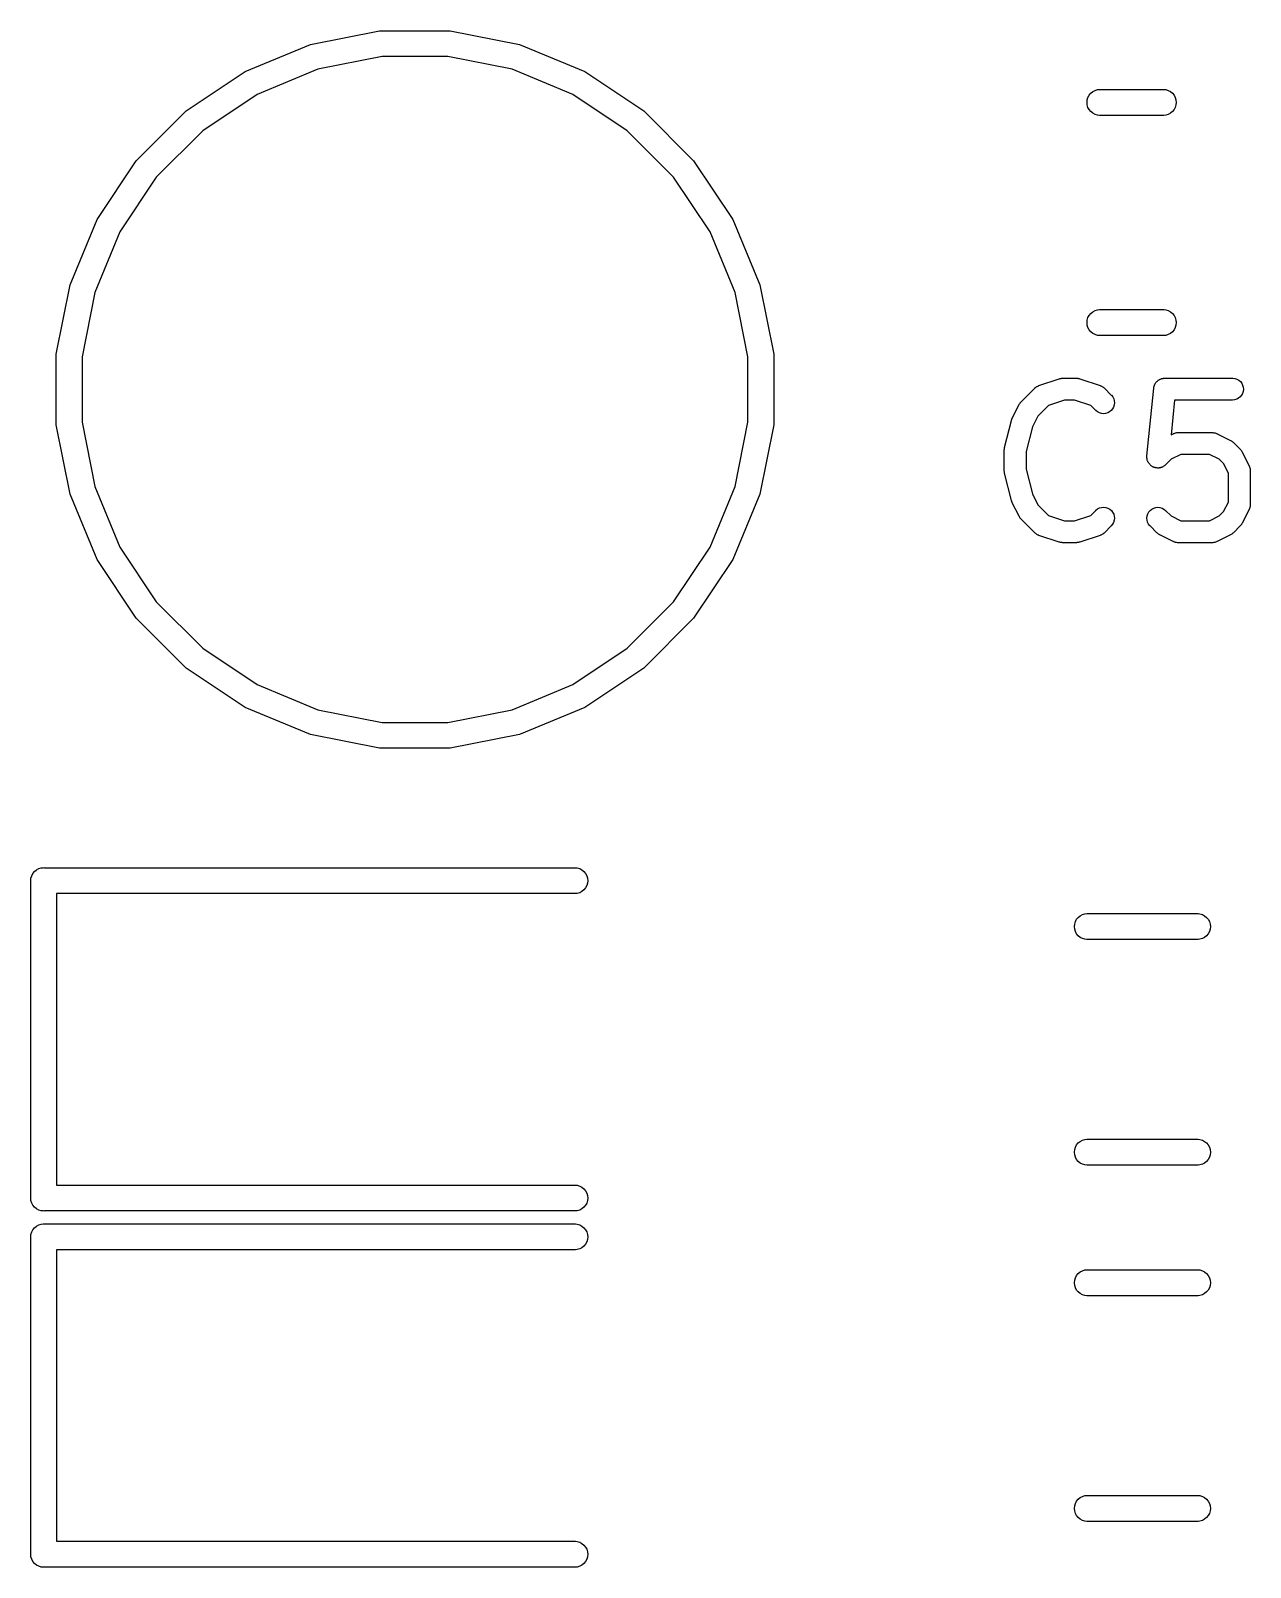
# Model space of a CAD drawing. Extents: x 6.94 to 8.01, y -5.18 to -3.55.
# Drawn here: x 6.9476 to 7.1701, y -4.4667 to -4.1865 of the extents above; entities that cross this region are included whole.
import ezdxf

# ---------------------------------------------------------------- set-up
doc = ezdxf.new("R2010")
doc.units = 0
doc.header["$MEASUREMENT"] = 0
doc.layers.add('BLACK', color=7, linetype='CONTINUOUS')

msp = doc.modelspace()

# ---------------------------------------------------------------- linework, layer by layer
at = {"layer": 'BLACK', "linetype": 'CONTINUOUS'}
for p, q in [((6.99863, -4.18905), (7.01127, -4.18654)), ((7.01127, -4.18654), (7.02416, -4.18654)), ((7.02416, -4.18654), (7.0368, -4.18905)), ((6.98672, -4.19398), (6.99863, -4.18905)), ((7.01174, -4.19124), (7, -4.19357)), ((7.0237, -4.19124), (7.01174, -4.19124)), ((7.03543, -4.19357), (7.0237, -4.19124)), ((7.0368, -4.18905), (7.04871, -4.19398)), ((6.97601, -4.20114), (6.98672, -4.19398)), ((7, -4.19357), (6.98895, -4.19815)), ((7.04648, -4.19815), (7.03543, -4.19357)), ((7.04871, -4.19398), (7.05943, -4.20114)), ((7.14176, -4.19741), (7.1422, -4.19728)), ((7.1422, -4.19728), (7.14255, -4.19724)), ((7.14255, -4.19724), (7.1543, -4.19724)), ((7.1543, -4.19724), (7.15465, -4.19728)), ((7.15465, -4.19728), (7.15509, -4.19741)), ((6.98895, -4.19815), (6.979, -4.2048)), ((7.05643, -4.2048), (7.04648, -4.19815)), ((7.14029, -4.19961), (7.14034, -4.19914)), ((7.14034, -4.20007), (7.14029, -4.19961)), ((7.14034, -4.19914), (7.14047, -4.1987)), ((7.14047, -4.20051), (7.14034, -4.20007)), ((7.14047, -4.1987), (7.14069, -4.19829)), ((7.14069, -4.19829), (7.14099, -4.19793)), ((7.14099, -4.19793), (7.14135, -4.19763)), ((7.14135, -4.19763), (7.14176, -4.19741)), ((7.15509, -4.19741), (7.1555, -4.19763)), ((7.1555, -4.19763), (7.15586, -4.19793)), ((7.15586, -4.19793), (7.15616, -4.19829)), ((7.15616, -4.19829), (7.15638, -4.1987)), ((7.15638, -4.1987), (7.15651, -4.19914)), ((7.15651, -4.20007), (7.15638, -4.20051)), ((7.15651, -4.19914), (7.15656, -4.19961)), ((7.15656, -4.19961), (7.15651, -4.20007)), ((6.96689, -4.21026), (6.97601, -4.20114)), ((7.05943, -4.20114), (7.06854, -4.21026)), ((7.14069, -4.20092), (7.14047, -4.20051)), ((7.14099, -4.20128), (7.14069, -4.20092)), ((7.14135, -4.20158), (7.14099, -4.20128)), ((7.14176, -4.2018), (7.14135, -4.20158)), ((7.1422, -4.20193), (7.14176, -4.2018)), ((7.14255, -4.20197), (7.1422, -4.20193)), ((7.1543, -4.20197), (7.14255, -4.20197)), ((7.15465, -4.20193), (7.1543, -4.20197)), ((7.15509, -4.2018), (7.15465, -4.20193)), ((7.1555, -4.20158), (7.15509, -4.2018)), ((7.15586, -4.20128), (7.1555, -4.20158)), ((7.15616, -4.20092), (7.15586, -4.20128)), ((7.15638, -4.20051), (7.15616, -4.20092)), ((6.979, -4.2048), (6.97054, -4.21326)), ((7.06489, -4.21326), (7.05643, -4.2048)), ((6.95973, -4.22098), (6.96689, -4.21026)), ((7.06854, -4.21026), (7.0757, -4.22098)), ((6.97054, -4.21326), (6.9639, -4.2232)), ((7.07153, -4.2232), (7.06489, -4.21326)), ((6.9548, -4.23288), (6.95973, -4.22098)), ((7.0757, -4.22098), (7.08063, -4.23288)), ((6.9639, -4.2232), (6.95932, -4.23425)), ((7.07611, -4.23425), (7.07153, -4.2232)), ((6.95229, -4.24552), (6.9548, -4.23288)), ((7.08063, -4.23288), (7.08315, -4.24552)), ((6.95932, -4.23425), (6.95699, -4.24599)), ((7.07845, -4.24599), (7.07611, -4.23425)), ((7.14029, -4.23976), (7.14034, -4.2393)), ((7.14034, -4.2393), (7.14047, -4.23886)), ((7.14047, -4.23886), (7.14069, -4.23845)), ((7.14069, -4.23845), (7.14099, -4.23809)), ((7.14099, -4.23809), (7.14135, -4.23779)), ((7.14135, -4.23779), (7.14176, -4.23757)), ((7.14176, -4.23757), (7.1422, -4.23744)), ((7.1422, -4.23744), (7.14255, -4.2374)), ((7.14255, -4.2374), (7.1543, -4.2374)), ((7.1543, -4.2374), (7.15465, -4.23744)), ((7.15465, -4.23744), (7.15509, -4.23757)), ((7.15509, -4.23757), (7.1555, -4.23779)), ((7.1555, -4.23779), (7.15586, -4.23809)), ((7.15586, -4.23809), (7.15616, -4.23845)), ((7.15616, -4.23845), (7.15638, -4.23886)), ((7.15638, -4.23886), (7.15651, -4.2393)), ((7.15651, -4.2393), (7.15656, -4.23976)), ((7.14034, -4.24023), (7.14029, -4.23976)), ((7.14047, -4.24067), (7.14034, -4.24023)), ((7.14069, -4.24108), (7.14047, -4.24067)), ((7.14099, -4.24144), (7.14069, -4.24108)), ((7.14135, -4.24174), (7.14099, -4.24144)), ((7.14176, -4.24196), (7.14135, -4.24174)), ((7.1422, -4.24209), (7.14176, -4.24196)), ((7.14255, -4.24213), (7.1422, -4.24209)), ((7.1543, -4.24213), (7.14255, -4.24213)), ((7.15465, -4.24209), (7.1543, -4.24213)), ((7.15509, -4.24196), (7.15465, -4.24209)), ((7.1555, -4.24174), (7.15509, -4.24196)), ((7.15586, -4.24144), (7.1555, -4.24174)), ((7.15616, -4.24108), (7.15586, -4.24144)), ((7.15638, -4.24067), (7.15616, -4.24108)), ((7.15651, -4.24023), (7.15638, -4.24067)), ((7.15656, -4.23976), (7.15651, -4.24023)), ((6.95229, -4.25841), (6.95229, -4.24552)), ((6.95699, -4.24599), (6.95699, -4.25795)), ((7.07845, -4.25795), (7.07845, -4.24599)), ((7.08315, -4.24552), (7.08315, -4.25841)), ((7.13153, -4.25124), (7.13524, -4.25001)), ((7.13524, -4.25001), (7.13527, -4.25)), ((7.13527, -4.25), (7.13538, -4.24997)), ((7.13538, -4.24997), (7.13549, -4.24994)), ((7.13549, -4.24994), (7.13557, -4.24993)), ((7.13557, -4.24993), (7.13565, -4.24992)), ((7.13565, -4.24992), (7.13576, -4.24991)), ((7.13576, -4.24991), (7.13588, -4.2499)), ((7.13588, -4.2499), (7.13835, -4.2499)), ((7.13835, -4.2499), (7.13838, -4.2499)), ((7.13838, -4.2499), (7.13849, -4.24992)), ((7.13849, -4.24992), (7.1386, -4.24992)), ((7.1386, -4.24992), (7.13869, -4.24994)), ((7.13869, -4.24994), (7.13877, -4.24995)), ((7.13877, -4.24995), (7.13887, -4.24998)), ((7.13887, -4.24998), (7.13898, -4.25001)), ((7.13898, -4.25001), (7.1427, -4.25124)), ((7.15286, -4.2507), (7.15292, -4.25062)), ((7.15292, -4.25062), (7.15298, -4.25055)), ((7.15298, -4.25055), (7.15304, -4.25048)), ((7.15304, -4.25048), (7.15312, -4.25042)), ((7.15312, -4.25042), (7.1532, -4.25034)), ((7.1532, -4.25034), (7.15327, -4.25029)), ((7.15327, -4.25029), (7.15334, -4.25024)), ((7.15334, -4.25024), (7.15343, -4.25019)), ((7.15343, -4.25019), (7.15352, -4.25013)), ((7.15352, -4.25013), (7.15361, -4.2501)), ((7.15361, -4.2501), (7.15369, -4.25005)), ((7.15369, -4.25005), (7.15379, -4.25002)), ((7.15379, -4.25002), (7.15389, -4.24998)), ((7.15389, -4.24998), (7.15397, -4.24997)), ((7.15397, -4.24997), (7.15406, -4.24994)), ((7.15406, -4.24994), (7.15417, -4.24993)), ((7.15417, -4.24993), (7.15427, -4.24991)), ((7.15427, -4.24991), (7.15436, -4.24991)), ((7.15436, -4.24991), (7.15445, -4.2499)), ((7.15445, -4.2499), (7.16683, -4.2499)), ((7.16683, -4.2499), (7.16686, -4.2499)), ((7.16686, -4.2499), (7.16724, -4.24995)), ((7.16724, -4.24995), (7.16762, -4.25007)), ((7.16762, -4.25007), (7.16796, -4.25025)), ((7.16796, -4.25025), (7.16826, -4.2505)), ((7.16826, -4.2505), (7.1685, -4.25081)), ((7.12827, -4.2542), (7.13075, -4.25173)), ((7.13075, -4.25173), (7.13077, -4.25171)), ((7.13077, -4.25171), (7.13081, -4.25167)), ((7.13081, -4.25167), (7.13085, -4.25163)), ((7.13085, -4.25163), (7.13097, -4.25155)), ((7.13097, -4.25155), (7.13107, -4.25146)), ((7.13107, -4.25146), (7.13112, -4.25144)), ((7.13112, -4.25144), (7.13117, -4.2514)), ((7.13117, -4.2514), (7.1313, -4.25135)), ((7.1313, -4.25135), (7.13142, -4.25128)), ((7.13142, -4.25128), (7.13148, -4.25127)), ((7.13148, -4.25127), (7.13153, -4.25124)), ((7.1427, -4.25124), (7.14273, -4.25125)), ((7.14273, -4.25125), (7.14278, -4.25128)), ((7.14278, -4.25128), (7.14283, -4.2513)), ((7.14283, -4.2513), (7.14296, -4.25136)), ((7.14296, -4.25136), (7.14308, -4.25142)), ((7.14308, -4.25142), (7.14313, -4.25145)), ((7.14313, -4.25145), (7.14318, -4.25148)), ((7.14318, -4.25148), (7.14328, -4.25157)), ((7.14328, -4.25157), (7.1434, -4.25165)), ((7.1434, -4.25165), (7.14344, -4.25169)), ((7.14344, -4.25169), (7.14348, -4.25173)), ((7.14348, -4.25173), (7.14472, -4.25297)), ((7.14472, -4.25297), (7.14474, -4.25299)), ((7.14474, -4.25299), (7.14498, -4.25329)), ((7.14498, -4.25329), (7.14516, -4.25364)), ((7.15122, -4.26409), (7.15246, -4.2517)), ((7.15246, -4.25168), (7.15248, -4.25159)), ((7.15246, -4.2517), (7.15246, -4.25168)), ((7.15248, -4.25159), (7.15249, -4.2515)), ((7.15249, -4.2515), (7.15252, -4.2514)), ((7.15252, -4.2514), (7.15254, -4.2513)), ((7.15254, -4.2513), (7.15258, -4.25121)), ((7.15258, -4.25121), (7.1526, -4.25113)), ((7.1526, -4.25113), (7.15265, -4.25103)), ((7.15265, -4.25103), (7.1527, -4.25094)), ((7.1527, -4.25094), (7.15275, -4.25086)), ((7.15275, -4.25086), (7.15279, -4.25079)), ((7.15279, -4.25079), (7.15286, -4.2507)), ((7.16824, -4.25332), (7.16794, -4.25357)), ((7.16849, -4.25302), (7.16824, -4.25332)), ((7.16867, -4.25268), (7.16849, -4.25302)), ((7.1685, -4.25081), (7.16868, -4.25115)), ((7.16879, -4.25231), (7.16867, -4.25268)), ((7.16868, -4.25115), (7.16879, -4.25153)), ((7.16879, -4.25153), (7.16883, -4.25192)), ((7.16883, -4.25192), (7.16879, -4.25231)), ((7.12666, -4.2572), (7.1279, -4.25472)), ((7.1279, -4.25472), (7.12791, -4.2547)), ((7.12791, -4.2547), (7.12797, -4.2546)), ((7.12797, -4.2546), (7.12802, -4.25451)), ((7.12802, -4.25451), (7.12808, -4.25444)), ((7.12808, -4.25444), (7.12812, -4.25437)), ((7.12812, -4.25437), (7.1282, -4.25429)), ((7.1282, -4.25429), (7.12827, -4.2542)), ((7.13324, -4.25489), (7.13133, -4.2568)), ((7.1362, -4.2539), (7.13324, -4.25489)), ((7.13803, -4.2539), (7.1362, -4.2539)), ((7.14099, -4.25489), (7.13803, -4.2539)), ((7.14189, -4.25579), (7.14099, -4.25489)), ((7.14219, -4.25604), (7.14189, -4.25579)), ((7.14254, -4.25623), (7.14219, -4.25604)), ((7.14291, -4.25634), (7.14254, -4.25623)), ((7.14406, -4.25623), (7.14369, -4.25634)), ((7.14441, -4.25605), (7.14406, -4.25623)), ((7.14471, -4.2558), (7.14441, -4.25605)), ((7.14496, -4.2555), (7.14471, -4.2558)), ((7.14515, -4.25516), (7.14496, -4.2555)), ((7.14526, -4.25479), (7.14515, -4.25516)), ((7.14516, -4.25364), (7.14527, -4.25401)), ((7.1453, -4.2544), (7.14526, -4.25479)), ((7.14527, -4.25401), (7.1453, -4.2544)), ((7.15626, -4.2539), (7.15563, -4.26022)), ((7.16683, -4.2539), (7.15626, -4.2539)), ((7.16722, -4.25387), (7.16683, -4.2539)), ((7.16759, -4.25375), (7.16722, -4.25387)), ((7.16794, -4.25357), (7.16759, -4.25375)), ((6.9548, -4.27105), (6.95229, -4.25841)), ((6.95699, -4.25795), (6.95932, -4.26968)), ((7.07611, -4.26968), (7.07845, -4.25795)), ((7.08315, -4.25841), (7.08063, -4.27105)), ((7.12527, -4.26256), (7.12651, -4.25761)), ((7.12651, -4.25758), (7.12652, -4.25757)), ((7.12651, -4.25761), (7.12651, -4.25758)), ((7.12652, -4.25756), (7.12659, -4.25739)), ((7.12652, -4.25757), (7.12652, -4.25756)), ((7.12659, -4.25739), (7.12665, -4.25722)), ((7.12665, -4.25722), (7.12666, -4.25721)), ((7.12666, -4.25721), (7.12666, -4.2572)), ((7.13033, -4.25879), (7.12921, -4.26329)), ((7.13133, -4.2568), (7.13033, -4.25879)), ((7.1433, -4.25638), (7.14291, -4.25634)), ((7.14369, -4.25634), (7.1433, -4.25638)), ((7.15563, -4.26022), (7.15603, -4.26002)), ((7.15603, -4.26002), (7.15605, -4.26001)), ((7.15605, -4.26001), (7.15611, -4.25999)), ((7.15611, -4.25999), (7.15616, -4.25996)), ((7.15616, -4.25996), (7.15629, -4.25992)), ((7.15629, -4.25992), (7.15642, -4.25987)), ((7.15642, -4.25987), (7.15648, -4.25986)), ((7.15648, -4.25986), (7.15654, -4.25985)), ((7.15654, -4.25985), (7.15667, -4.25983)), ((7.15667, -4.25983), (7.15681, -4.25981)), ((7.15681, -4.25981), (7.15686, -4.25981)), ((7.15686, -4.25981), (7.15692, -4.25981)), ((7.15692, -4.25981), (7.16311, -4.25981)), ((7.16311, -4.25981), (7.16314, -4.25981)), ((7.16314, -4.25981), (7.1632, -4.25982)), ((7.1632, -4.25982), (7.16326, -4.25981)), ((7.16326, -4.25981), (7.16339, -4.25984)), ((7.16339, -4.25984), (7.16353, -4.25985)), ((7.16353, -4.25985), (7.16359, -4.25987)), ((7.16359, -4.25987), (7.16364, -4.25988)), ((7.16364, -4.25988), (7.16377, -4.25993)), ((7.16377, -4.25993), (7.1639, -4.25997)), ((7.1639, -4.25997), (7.16395, -4.26)), ((7.16395, -4.26), (7.16401, -4.26002)), ((7.16401, -4.26002), (7.16648, -4.26126)), ((7.16648, -4.26126), (7.16651, -4.26127)), ((7.16651, -4.26127), (7.1666, -4.26133)), ((7.1666, -4.26133), (7.1667, -4.26138)), ((7.1667, -4.26138), (7.16677, -4.26144)), ((7.16677, -4.26144), (7.16684, -4.26148)), ((7.16684, -4.26148), (7.16692, -4.26156)), ((7.16692, -4.26156), (7.167, -4.26163)), ((7.167, -4.26163), (7.16824, -4.26287)), ((7.12521, -4.26295), (7.12524, -4.26279)), ((7.12521, -4.26298), (7.12521, -4.26295)), ((7.12521, -4.26302), (7.12521, -4.26298)), ((7.12521, -4.26305), (7.12521, -4.26302)), ((7.12521, -4.26676), (7.12521, -4.26305)), ((7.12524, -4.26279), (7.12525, -4.26263)), ((7.12525, -4.26263), (7.12526, -4.2626)), ((7.12526, -4.2626), (7.12527, -4.26256)), ((7.12921, -4.26329), (7.12921, -4.26651)), ((7.15121, -4.26428), (7.15122, -4.26418)), ((7.15122, -4.26438), (7.15121, -4.26428)), ((7.15122, -4.26418), (7.15122, -4.26409)), ((7.15122, -4.26448), (7.15122, -4.26438)), ((7.15124, -4.26457), (7.15122, -4.26448)), ((7.15125, -4.26467), (7.15124, -4.26457)), ((7.1574, -4.26381), (7.15563, -4.26469)), ((7.16264, -4.26381), (7.1574, -4.26381)), ((7.16441, -4.26469), (7.16264, -4.26381)), ((7.16824, -4.26287), (7.16826, -4.26289)), ((7.16826, -4.26289), (7.16833, -4.26298)), ((7.16833, -4.26298), (7.16841, -4.26306)), ((7.16841, -4.26306), (7.16845, -4.26313)), ((7.16845, -4.26313), (7.16851, -4.2632)), ((7.16851, -4.2632), (7.16856, -4.26329)), ((7.16856, -4.26329), (7.16862, -4.26339)), ((7.16862, -4.26339), (7.16986, -4.26587)), ((7.12521, -4.2668), (7.12521, -4.26676)), ((7.12521, -4.26683), (7.12521, -4.2668)), ((7.12523, -4.26699), (7.12521, -4.26683)), ((7.12525, -4.26715), (7.12523, -4.26699)), ((7.12526, -4.26718), (7.12525, -4.26715)), ((7.12526, -4.26722), (7.12526, -4.26718)), ((7.12527, -4.26725), (7.12526, -4.26722)), ((7.12651, -4.2722), (7.12527, -4.26725)), ((7.12921, -4.26651), (7.13033, -4.27102)), ((7.15127, -4.26476), (7.15125, -4.26467)), ((7.15129, -4.26486), (7.15127, -4.26476)), ((7.15133, -4.26495), (7.15129, -4.26486)), ((7.15136, -4.26504), (7.15133, -4.26495)), ((7.1514, -4.26513), (7.15136, -4.26504)), ((7.15144, -4.26522), (7.1514, -4.26513)), ((7.15149, -4.2653), (7.15144, -4.26522)), ((7.15154, -4.26539), (7.15149, -4.2653)), ((7.1516, -4.26546), (7.15154, -4.26539)), ((7.15166, -4.26555), (7.1516, -4.26546)), ((7.15172, -4.26561), (7.15166, -4.26555)), ((7.15179, -4.26569), (7.15172, -4.26561)), ((7.15186, -4.26575), (7.15179, -4.26569)), ((7.15193, -4.26582), (7.15186, -4.26575)), ((7.15201, -4.26588), (7.15193, -4.26582)), ((7.15209, -4.26594), (7.15201, -4.26588)), ((7.15217, -4.26599), (7.15209, -4.26594)), ((7.15225, -4.26604), (7.15217, -4.26599)), ((7.15234, -4.26608), (7.15225, -4.26604)), ((7.15243, -4.26613), (7.15234, -4.26608)), ((7.15252, -4.26616), (7.15243, -4.26613)), ((7.15261, -4.26619), (7.15252, -4.26616)), ((7.15271, -4.26621), (7.15261, -4.26619)), ((7.1528, -4.26624), (7.15271, -4.26621)), ((7.1529, -4.26625), (7.1528, -4.26624)), ((7.153, -4.26627), (7.1529, -4.26625)), ((7.15309, -4.26627), (7.153, -4.26627)), ((7.15319, -4.26628), (7.15309, -4.26627)), ((7.15329, -4.26628), (7.15319, -4.26628)), ((7.15339, -4.26628), (7.15329, -4.26628)), ((7.15348, -4.26626), (7.15339, -4.26628)), ((7.15358, -4.26625), (7.15348, -4.26626)), ((7.15367, -4.26622), (7.15358, -4.26625)), ((7.15377, -4.2662), (7.15367, -4.26622)), ((7.15386, -4.26617), (7.15377, -4.2662)), ((7.15395, -4.26614), (7.15386, -4.26617)), ((7.15404, -4.2661), (7.15395, -4.26614)), ((7.15413, -4.26606), (7.15404, -4.2661)), ((7.15421, -4.26601), (7.15413, -4.26606)), ((7.1543, -4.26596), (7.15421, -4.26601)), ((7.15438, -4.2659), (7.1543, -4.26596)), ((7.15446, -4.26585), (7.15438, -4.2659)), ((7.15453, -4.26578), (7.15446, -4.26585)), ((7.1546, -4.26572), (7.15453, -4.26578)), ((7.15462, -4.2657), (7.1546, -4.26572)), ((7.15563, -4.26469), (7.15462, -4.2657)), ((7.16518, -4.26547), (7.16441, -4.26469)), ((7.16607, -4.26723), (7.16518, -4.26547)), ((7.16607, -4.27248), (7.16607, -4.26723)), ((7.16986, -4.26587), (7.16987, -4.26589)), ((7.16987, -4.26589), (7.16989, -4.26595)), ((7.16989, -4.26595), (7.16992, -4.266)), ((7.16992, -4.266), (7.16995, -4.26613)), ((7.16995, -4.26613), (7.17, -4.26626)), ((7.17, -4.26626), (7.17001, -4.26632)), ((7.17001, -4.26632), (7.17003, -4.26637)), ((7.17003, -4.26637), (7.17004, -4.26651)), ((7.17004, -4.26651), (7.17006, -4.26664)), ((7.17006, -4.26664), (7.17006, -4.2667)), ((7.17006, -4.2667), (7.17007, -4.26676)), ((7.17007, -4.26676), (7.17007, -4.27295)), ((6.95932, -4.26968), (6.9639, -4.28073)), ((7.07153, -4.28073), (7.07611, -4.26968)), ((6.95973, -4.28296), (6.9548, -4.27105)), ((7.08063, -4.27105), (7.0757, -4.28296)), ((7.12651, -4.27221), (7.12651, -4.2722)), ((7.12651, -4.27222), (7.12651, -4.27221)), ((7.12658, -4.27239), (7.12651, -4.27222)), ((7.12664, -4.27257), (7.12658, -4.27239)), ((7.12665, -4.27258), (7.12664, -4.27257)), ((7.12664, -4.27257), (7.12664, -4.27257)), ((7.12666, -4.27261), (7.12665, -4.27258)), ((7.1279, -4.27508), (7.12666, -4.27261)), ((7.13033, -4.27102), (7.13133, -4.273)), ((7.13133, -4.273), (7.13324, -4.27492)), ((7.16518, -4.27424), (7.16607, -4.27248)), ((7.17007, -4.27298), (7.17006, -4.27304)), ((7.17006, -4.27304), (7.17006, -4.2731)), ((7.17007, -4.27295), (7.17007, -4.27298)), ((7.12796, -4.27518), (7.1279, -4.27508)), ((7.12801, -4.27528), (7.12796, -4.27518)), ((7.12806, -4.27534), (7.12801, -4.27528)), ((7.1281, -4.27541), (7.12806, -4.27534)), ((7.12818, -4.2755), (7.1281, -4.27541)), ((7.12825, -4.27558), (7.12818, -4.2755)), ((7.12827, -4.2756), (7.12825, -4.27558)), ((7.13075, -4.27808), (7.12827, -4.2756)), ((7.13324, -4.27492), (7.1362, -4.2759)), ((7.13803, -4.2759), (7.14099, -4.27492)), ((7.14099, -4.27492), (7.14189, -4.27401)), ((7.14189, -4.27401), (7.14191, -4.27399)), ((7.14191, -4.27399), (7.14222, -4.27375)), ((7.14222, -4.27375), (7.14256, -4.27357)), ((7.14256, -4.27357), (7.14294, -4.27346)), ((7.14294, -4.27346), (7.14333, -4.27343)), ((7.14333, -4.27343), (7.14371, -4.27347)), ((7.14371, -4.27347), (7.14409, -4.27359)), ((7.14409, -4.27359), (7.14443, -4.27377)), ((7.14443, -4.27377), (7.14473, -4.27402)), ((7.14473, -4.27402), (7.14497, -4.27433)), ((7.14497, -4.27433), (7.14516, -4.27467)), ((7.14526, -4.27582), (7.14515, -4.2762)), ((7.14516, -4.27467), (7.14527, -4.27505)), ((7.1453, -4.27543), (7.14526, -4.27582)), ((7.14527, -4.27505), (7.1453, -4.27543)), ((7.15121, -4.27541), (7.15125, -4.27502)), ((7.15124, -4.2758), (7.15121, -4.27541)), ((7.15135, -4.27617), (7.15124, -4.2758)), ((7.15125, -4.27502), (7.15137, -4.27465)), ((7.15137, -4.27465), (7.15156, -4.2743)), ((7.15156, -4.2743), (7.1518, -4.274)), ((7.1518, -4.274), (7.15211, -4.27376)), ((7.15211, -4.27376), (7.15245, -4.27358)), ((7.15245, -4.27358), (7.15283, -4.27346)), ((7.15283, -4.27346), (7.15322, -4.27343)), ((7.15322, -4.27343), (7.1536, -4.27347)), ((7.1536, -4.27347), (7.15398, -4.27358)), ((7.15398, -4.27358), (7.15432, -4.27377)), ((7.15432, -4.27377), (7.15462, -4.27401)), ((7.15462, -4.27401), (7.15563, -4.27502)), ((7.15563, -4.27502), (7.1574, -4.2759)), ((7.16264, -4.2759), (7.16441, -4.27502)), ((7.16441, -4.27502), (7.16518, -4.27424)), ((7.16986, -4.27385), (7.16862, -4.27632)), ((7.16988, -4.27379), (7.16986, -4.27385)), ((7.1699, -4.27374), (7.16988, -4.27379)), ((7.16995, -4.27361), (7.1699, -4.27374)), ((7.16999, -4.27348), (7.16995, -4.27361)), ((7.17, -4.27342), (7.16999, -4.27348)), ((7.17002, -4.27337), (7.17, -4.27342)), ((7.17004, -4.27323), (7.17002, -4.27337)), ((7.17006, -4.2731), (7.17004, -4.27323)), ((7.13079, -4.27812), (7.13075, -4.27808)), ((7.13083, -4.27816), (7.13079, -4.27812)), ((7.13094, -4.27824), (7.13083, -4.27816)), ((7.13105, -4.27833), (7.13094, -4.27824)), ((7.1311, -4.27836), (7.13105, -4.27833)), ((7.13115, -4.27839), (7.1311, -4.27836)), ((7.13127, -4.27845), (7.13115, -4.27839)), ((7.13139, -4.27851), (7.13127, -4.27845)), ((7.13145, -4.27853), (7.13139, -4.27851)), ((7.1315, -4.27855), (7.13145, -4.27853)), ((7.13153, -4.27856), (7.1315, -4.27855)), ((7.13524, -4.2798), (7.13153, -4.27856)), ((7.1362, -4.2759), (7.13803, -4.2759)), ((7.1427, -4.27856), (7.13898, -4.2798)), ((7.14275, -4.27854), (7.1427, -4.27856)), ((7.14281, -4.27852), (7.14275, -4.27854)), ((7.14293, -4.27846), (7.14281, -4.27852)), ((7.14306, -4.2784), (7.14293, -4.27846)), ((7.1431, -4.27837), (7.14306, -4.2784)), ((7.14316, -4.27834), (7.1431, -4.27837)), ((7.14326, -4.27826), (7.14316, -4.27834)), ((7.14337, -4.27818), (7.14326, -4.27826)), ((7.14341, -4.27814), (7.14337, -4.27818)), ((7.14346, -4.2781), (7.14341, -4.27814)), ((7.14348, -4.27808), (7.14346, -4.2781)), ((7.14472, -4.27684), (7.14348, -4.27808)), ((7.14497, -4.27654), (7.14472, -4.27684)), ((7.14515, -4.2762), (7.14497, -4.27654)), ((7.15153, -4.27652), (7.15135, -4.27617)), ((7.15178, -4.27682), (7.15153, -4.27652)), ((7.15179, -4.27684), (7.15178, -4.27682)), ((7.15303, -4.27808), (7.15179, -4.27684)), ((7.15312, -4.27815), (7.15303, -4.27808)), ((7.1532, -4.27823), (7.15312, -4.27815)), ((7.15327, -4.27827), (7.1532, -4.27823)), ((7.15333, -4.27833), (7.15327, -4.27827)), ((7.15343, -4.27838), (7.15333, -4.27833)), ((7.15353, -4.27844), (7.15343, -4.27838)), ((7.15355, -4.27845), (7.15353, -4.27844)), ((7.15603, -4.27969), (7.15355, -4.27845)), ((7.1574, -4.2759), (7.16264, -4.2759)), ((7.16648, -4.27845), (7.16401, -4.27969)), ((7.16658, -4.27839), (7.16648, -4.27845)), ((7.16668, -4.27834), (7.16658, -4.27839)), ((7.16674, -4.27829), (7.16668, -4.27834)), ((7.16682, -4.27825), (7.16674, -4.27829)), ((7.1669, -4.27817), (7.16682, -4.27825)), ((7.16698, -4.2781), (7.1669, -4.27817)), ((7.167, -4.27808), (7.16698, -4.2781)), ((7.16824, -4.27684), (7.167, -4.27808)), ((7.16831, -4.27675), (7.16824, -4.27684)), ((7.16839, -4.27667), (7.16831, -4.27675)), ((7.16844, -4.2766), (7.16839, -4.27667)), ((7.16849, -4.27654), (7.16844, -4.2766)), ((7.16854, -4.27644), (7.16849, -4.27654)), ((7.1686, -4.27635), (7.16854, -4.27644)), ((7.16862, -4.27632), (7.1686, -4.27635)), ((6.9639, -4.28073), (6.97054, -4.29068)), ((7.06489, -4.29068), (7.07153, -4.28073)), ((7.13535, -4.27983), (7.13524, -4.2798)), ((7.13546, -4.27986), (7.13535, -4.27983)), ((7.13554, -4.27987), (7.13546, -4.27986)), ((7.13562, -4.27989), (7.13554, -4.27987)), ((7.13574, -4.27989), (7.13562, -4.27989)), ((7.13585, -4.2799), (7.13574, -4.27989)), ((7.13588, -4.2799), (7.13585, -4.2799)), ((7.13835, -4.2799), (7.13588, -4.2799)), ((7.13846, -4.27989), (7.13835, -4.2799)), ((7.13858, -4.27989), (7.13846, -4.27989)), ((7.13866, -4.27987), (7.13858, -4.27989)), ((7.13874, -4.27987), (7.13866, -4.27987)), ((7.13885, -4.27983), (7.13874, -4.27987)), ((7.13896, -4.27981), (7.13885, -4.27983)), ((7.13898, -4.2798), (7.13896, -4.27981)), ((7.15608, -4.27971), (7.15603, -4.27969)), ((7.15614, -4.27974), (7.15608, -4.27971)), ((7.15627, -4.27978), (7.15614, -4.27974)), ((7.15639, -4.27983), (7.15627, -4.27978)), ((7.15645, -4.27984), (7.15639, -4.27983)), ((7.15651, -4.27986), (7.15645, -4.27984)), ((7.15664, -4.27988), (7.15651, -4.27986)), ((7.15678, -4.2799), (7.15664, -4.27988)), ((7.15684, -4.2799), (7.15678, -4.2799)), ((7.1569, -4.2799), (7.15684, -4.2799)), ((7.15692, -4.2799), (7.1569, -4.2799)), ((7.16311, -4.2799), (7.15692, -4.2799)), ((7.16317, -4.2799), (7.16311, -4.2799)), ((7.16323, -4.2799), (7.16317, -4.2799)), ((7.16337, -4.27988), (7.16323, -4.2799)), ((7.1635, -4.27987), (7.16337, -4.27988)), ((7.16356, -4.27985), (7.1635, -4.27987)), ((7.16362, -4.27984), (7.16356, -4.27985)), ((7.16374, -4.27979), (7.16362, -4.27984)), ((7.16388, -4.27975), (7.16374, -4.27979)), ((7.16393, -4.27973), (7.16388, -4.27975)), ((7.16398, -4.2797), (7.16393, -4.27973)), ((7.16401, -4.27969), (7.16398, -4.2797)), ((6.96689, -4.29368), (6.95973, -4.28296)), ((7.0757, -4.28296), (7.06854, -4.29368)), ((6.97054, -4.29068), (6.979, -4.29914)), ((7.05643, -4.29914), (7.06489, -4.29068)), ((6.97601, -4.30279), (6.96689, -4.29368)), ((7.06854, -4.29368), (7.05943, -4.30279)), ((6.979, -4.29914), (6.98895, -4.30579)), ((7.04648, -4.30579), (7.05643, -4.29914)), ((6.98672, -4.30995), (6.97601, -4.30279)), ((7.05943, -4.30279), (7.04871, -4.30995)), ((6.98895, -4.30579), (7, -4.31036)), ((7.03543, -4.31036), (7.04648, -4.30579)), ((6.99863, -4.31489), (6.98672, -4.30995)), ((7, -4.31036), (7.01174, -4.3127)), ((7.0237, -4.3127), (7.03543, -4.31036)), ((7.04871, -4.30995), (7.0368, -4.31489)), ((7.01127, -4.3174), (6.99863, -4.31489)), ((7.01174, -4.3127), (7.0237, -4.3127)), ((7.0368, -4.31489), (7.02416, -4.3174)), ((7.02416, -4.3174), (7.01127, -4.3174)), ((6.94781, -4.34063), (6.94803, -4.34022)), ((6.94803, -4.34022), (6.94832, -4.33986)), ((6.94832, -4.33986), (6.94868, -4.33956)), ((6.94868, -4.33956), (6.94909, -4.33934)), ((6.94909, -4.33934), (6.94954, -4.33921)), ((6.94954, -4.33921), (6.94988, -4.33917)), ((6.94988, -4.33917), (6.95, -4.33916)), ((6.95, -4.33916), (6.95012, -4.33917)), ((6.95012, -4.33917), (7.04697, -4.33917)), ((7.04697, -4.33917), (7.04731, -4.33921)), ((7.04731, -4.33921), (7.04776, -4.33934)), ((7.04776, -4.33934), (7.04817, -4.33956)), ((7.04817, -4.33956), (7.04853, -4.33986)), ((7.04853, -4.33986), (7.04882, -4.34022)), ((7.04882, -4.34022), (7.04904, -4.34063)), ((6.94763, -4.34154), (6.94767, -4.34107)), ((6.94764, -4.34165), (6.94763, -4.34154)), ((6.94764, -4.39929), (6.94764, -4.34165)), ((6.94767, -4.34107), (6.94781, -4.34063)), ((7.04882, -4.34285), (7.04853, -4.34321)), ((7.04904, -4.34244), (7.04882, -4.34285)), ((7.04904, -4.34063), (7.04918, -4.34107)), ((7.04918, -4.342), (7.04904, -4.34244)), ((7.04918, -4.34107), (7.04922, -4.34154)), ((7.04922, -4.34154), (7.04918, -4.342)), ((7.04697, -4.3439), (6.95236, -4.3439)), ((6.95236, -4.3439), (6.95236, -4.39705)), ((7.04731, -4.34386), (7.04697, -4.3439)), ((7.04776, -4.34373), (7.04731, -4.34386)), ((7.04817, -4.34351), (7.04776, -4.34373)), ((7.04853, -4.34321), (7.04817, -4.34351)), ((7.13817, -4.34899), (7.13839, -4.34858)), ((7.13839, -4.34858), (7.13869, -4.34822)), ((7.13869, -4.34822), (7.13905, -4.34793)), ((7.13905, -4.34793), (7.13946, -4.34771)), ((7.13946, -4.34771), (7.1399, -4.34757)), ((7.1399, -4.34757), (7.14025, -4.34754)), ((7.14025, -4.34754), (7.16054, -4.34754)), ((7.16054, -4.34754), (7.16089, -4.34757)), ((7.16089, -4.34757), (7.16133, -4.34771)), ((7.16133, -4.34771), (7.16174, -4.34793)), ((7.16174, -4.34793), (7.1621, -4.34822)), ((7.1621, -4.34822), (7.1624, -4.34858)), ((7.1624, -4.34858), (7.16262, -4.34899)), ((7.13799, -4.3499), (7.13804, -4.34944)), ((7.13804, -4.35036), (7.13799, -4.3499)), ((7.13804, -4.34944), (7.13817, -4.34899)), ((7.13817, -4.35081), (7.13804, -4.35036)), ((7.13839, -4.35122), (7.13817, -4.35081)), ((7.13869, -4.35158), (7.13839, -4.35122)), ((7.1624, -4.35122), (7.1621, -4.35158)), ((7.16262, -4.35081), (7.1624, -4.35122)), ((7.16262, -4.34899), (7.16275, -4.34944)), ((7.16275, -4.35036), (7.16262, -4.35081)), ((7.16275, -4.34944), (7.1628, -4.3499)), ((7.1628, -4.3499), (7.16275, -4.35036)), ((7.13905, -4.35188), (7.13869, -4.35158)), ((7.13946, -4.35209), (7.13905, -4.35188)), ((7.1399, -4.35223), (7.13946, -4.35209)), ((7.14025, -4.35226), (7.1399, -4.35223)), ((7.16054, -4.35226), (7.14025, -4.35226)), ((7.16089, -4.35223), (7.16054, -4.35226)), ((7.16133, -4.35209), (7.16089, -4.35223)), ((7.16174, -4.35188), (7.16133, -4.35209)), ((7.1621, -4.35158), (7.16174, -4.35188)), ((7.13799, -4.39104), (7.13804, -4.39058)), ((7.13804, -4.39058), (7.13817, -4.39013)), ((7.13817, -4.39013), (7.13839, -4.38972)), ((7.13839, -4.38972), (7.13869, -4.38936)), ((7.13869, -4.38936), (7.13905, -4.38907)), ((7.13905, -4.38907), (7.13946, -4.38885)), ((7.13946, -4.38885), (7.1399, -4.38872)), ((7.1399, -4.38872), (7.14025, -4.38868)), ((7.14025, -4.38868), (7.16054, -4.38868)), ((7.16054, -4.38868), (7.16089, -4.38872)), ((7.16089, -4.38872), (7.16133, -4.38885)), ((7.16133, -4.38885), (7.16174, -4.38907)), ((7.16174, -4.38907), (7.1621, -4.38936)), ((7.1621, -4.38936), (7.1624, -4.38972)), ((7.1624, -4.38972), (7.16262, -4.39013)), ((7.16262, -4.39013), (7.16275, -4.39058)), ((7.16275, -4.39058), (7.1628, -4.39104)), ((7.13804, -4.39151), (7.13799, -4.39104)), ((7.13817, -4.39195), (7.13804, -4.39151)), ((7.13839, -4.39236), (7.13817, -4.39195)), ((7.13869, -4.39272), (7.13839, -4.39236)), ((7.13905, -4.39302), (7.13869, -4.39272)), ((7.13946, -4.39324), (7.13905, -4.39302)), ((7.1399, -4.39337), (7.13946, -4.39324)), ((7.14025, -4.39341), (7.1399, -4.39337)), ((7.16054, -4.39341), (7.14025, -4.39341)), ((7.16089, -4.39337), (7.16054, -4.39341)), ((7.16133, -4.39324), (7.16089, -4.39337)), ((7.16174, -4.39302), (7.16133, -4.39324)), ((7.1621, -4.39272), (7.16174, -4.39302)), ((7.1624, -4.39236), (7.1621, -4.39272)), ((7.16262, -4.39195), (7.1624, -4.39236)), ((7.16275, -4.39151), (7.16262, -4.39195)), ((7.1628, -4.39104), (7.16275, -4.39151)), ((6.95236, -4.39705), (7.04697, -4.39705)), ((7.04697, -4.39705), (7.04731, -4.39708)), ((7.04731, -4.39708), (7.04776, -4.39722)), ((7.04776, -4.39722), (7.04817, -4.39744)), ((7.04817, -4.39744), (7.04853, -4.39773)), ((7.04853, -4.39773), (7.04882, -4.39809)), ((7.04882, -4.39809), (7.04904, -4.3985)), ((7.04904, -4.3985), (7.04918, -4.39895)), ((7.04918, -4.39895), (7.04922, -4.39941)), ((6.94763, -4.39941), (6.94764, -4.39929)), ((6.94767, -4.39987), (6.94763, -4.39941)), ((6.94781, -4.40032), (6.94767, -4.39987)), ((6.94803, -4.40073), (6.94781, -4.40032)), ((6.94832, -4.40109), (6.94803, -4.40073)), ((6.94868, -4.40138), (6.94832, -4.40109)), ((6.94909, -4.4016), (6.94868, -4.40138)), ((6.94954, -4.40174), (6.94909, -4.4016)), ((6.94988, -4.40177), (6.94954, -4.40174)), ((6.95, -4.40178), (6.94988, -4.40177)), ((6.94988, -4.40177), (6.94988, -4.40177)), ((6.95012, -4.40177), (6.95, -4.40178)), ((7.04697, -4.40177), (6.95012, -4.40177)), ((7.04731, -4.40174), (7.04697, -4.40177)), ((7.04776, -4.4016), (7.04731, -4.40174)), ((7.04817, -4.40138), (7.04776, -4.4016)), ((7.04853, -4.40109), (7.04817, -4.40138)), ((7.04882, -4.40073), (7.04853, -4.40109)), ((7.04904, -4.40032), (7.04882, -4.40073)), ((7.04918, -4.39987), (7.04904, -4.40032)), ((7.04922, -4.39941), (7.04918, -4.39987)), ((6.94832, -4.40482), (6.94868, -4.40452)), ((6.94868, -4.40452), (6.94909, -4.4043)), ((6.94909, -4.4043), (6.94954, -4.40417)), ((6.94954, -4.40417), (6.94988, -4.40413)), ((6.94988, -4.40413), (6.95, -4.40412)), ((6.95, -4.40412), (6.95012, -4.40413)), ((6.95012, -4.40413), (7.04697, -4.40413)), ((7.04697, -4.40413), (7.04731, -4.40417)), ((7.04731, -4.40417), (7.04776, -4.4043)), ((7.04776, -4.4043), (7.04817, -4.40452)), ((7.04817, -4.40452), (7.04853, -4.40482)), ((6.94763, -4.4065), (6.94767, -4.40603)), ((6.94764, -4.40661), (6.94763, -4.4065)), ((6.94764, -4.46425), (6.94764, -4.40661)), ((6.94767, -4.40603), (6.94781, -4.40559)), ((6.94781, -4.40559), (6.94803, -4.40518)), ((6.94803, -4.40518), (6.94832, -4.40482)), ((7.04853, -4.40482), (7.04882, -4.40518)), ((7.04882, -4.40518), (7.04904, -4.40559)), ((7.04904, -4.4074), (7.04882, -4.40781)), ((7.04904, -4.40559), (7.04918, -4.40603)), ((7.04918, -4.40696), (7.04904, -4.4074)), ((7.04918, -4.40603), (7.04922, -4.4065)), ((7.04922, -4.4065), (7.04918, -4.40696)), ((7.04697, -4.40886), (6.95236, -4.40886)), ((6.95236, -4.40886), (6.95236, -4.46201)), ((7.04731, -4.40882), (7.04697, -4.40886)), ((7.04776, -4.40869), (7.04731, -4.40882)), ((7.04817, -4.40847), (7.04776, -4.40869)), ((7.04853, -4.40817), (7.04817, -4.40847)), ((7.04882, -4.40781), (7.04853, -4.40817)), ((7.13869, -4.41318), (7.13905, -4.41289)), ((7.13905, -4.41289), (7.13946, -4.41267)), ((7.13946, -4.41267), (7.1399, -4.41253)), ((7.1399, -4.41253), (7.14025, -4.4125)), ((7.14025, -4.4125), (7.16054, -4.4125)), ((7.16054, -4.4125), (7.16089, -4.41253)), ((7.16089, -4.41253), (7.16133, -4.41267)), ((7.16133, -4.41267), (7.16174, -4.41289)), ((7.16174, -4.41289), (7.1621, -4.41318)), ((7.13799, -4.41486), (7.13804, -4.4144)), ((7.13804, -4.41533), (7.13799, -4.41486)), ((7.13804, -4.4144), (7.13817, -4.41395)), ((7.13817, -4.41577), (7.13804, -4.41533)), ((7.13817, -4.41395), (7.13839, -4.41354)), ((7.13839, -4.41618), (7.13817, -4.41577)), ((7.13839, -4.41354), (7.13869, -4.41318)), ((7.1621, -4.41318), (7.1624, -4.41354)), ((7.1624, -4.41354), (7.16262, -4.41395)), ((7.16262, -4.41577), (7.1624, -4.41618)), ((7.16262, -4.41395), (7.16275, -4.4144)), ((7.16275, -4.41533), (7.16262, -4.41577)), ((7.16275, -4.4144), (7.1628, -4.41486)), ((7.1628, -4.41486), (7.16275, -4.41533)), ((7.13869, -4.41654), (7.13839, -4.41618)), ((7.13905, -4.41684), (7.13869, -4.41654)), ((7.13946, -4.41706), (7.13905, -4.41684)), ((7.1399, -4.41719), (7.13946, -4.41706)), ((7.14025, -4.41722), (7.1399, -4.41719)), ((7.16054, -4.41722), (7.14025, -4.41722)), ((7.16089, -4.41719), (7.16054, -4.41722)), ((7.16133, -4.41706), (7.16089, -4.41719)), ((7.16174, -4.41684), (7.16133, -4.41706)), ((7.1621, -4.41654), (7.16174, -4.41684)), ((7.1624, -4.41618), (7.1621, -4.41654)), ((7.13804, -4.45554), (7.13817, -4.4551)), ((7.13817, -4.4551), (7.13839, -4.45469)), ((7.13839, -4.45469), (7.13869, -4.45433)), ((7.13869, -4.45433), (7.13905, -4.45403)), ((7.13905, -4.45403), (7.13946, -4.45381)), ((7.13946, -4.45381), (7.1399, -4.45368)), ((7.1399, -4.45368), (7.14025, -4.45364)), ((7.14025, -4.45364), (7.16054, -4.45364)), ((7.16054, -4.45364), (7.16089, -4.45368)), ((7.16089, -4.45368), (7.16133, -4.45381)), ((7.16133, -4.45381), (7.16174, -4.45403)), ((7.16174, -4.45403), (7.1621, -4.45433)), ((7.1621, -4.45433), (7.1624, -4.45469)), ((7.1624, -4.45469), (7.16262, -4.4551)), ((7.16262, -4.4551), (7.16275, -4.45554)), ((7.13799, -4.456), (7.13804, -4.45554)), ((7.13804, -4.45647), (7.13799, -4.456)), ((7.13817, -4.45691), (7.13804, -4.45647)), ((7.13839, -4.45732), (7.13817, -4.45691)), ((7.13869, -4.45768), (7.13839, -4.45732)), ((7.13905, -4.45798), (7.13869, -4.45768)), ((7.13946, -4.4582), (7.13905, -4.45798)), ((7.16174, -4.45798), (7.16133, -4.4582)), ((7.1621, -4.45768), (7.16174, -4.45798)), ((7.1624, -4.45732), (7.1621, -4.45768)), ((7.16262, -4.45691), (7.1624, -4.45732)), ((7.16275, -4.45647), (7.16262, -4.45691)), ((7.16275, -4.45554), (7.1628, -4.456)), ((7.1628, -4.456), (7.16275, -4.45647)), ((7.1399, -4.45833), (7.13946, -4.4582)), ((7.14025, -4.45837), (7.1399, -4.45833)), ((7.16054, -4.45837), (7.14025, -4.45837)), ((7.16089, -4.45833), (7.16054, -4.45837)), ((7.16133, -4.4582), (7.16089, -4.45833)), ((6.95236, -4.46201), (7.04697, -4.46201)), ((7.04697, -4.46201), (7.04731, -4.46204)), ((7.04731, -4.46204), (7.04776, -4.46218)), ((7.04776, -4.46218), (7.04817, -4.4624)), ((7.04817, -4.4624), (7.04853, -4.46269)), ((7.04853, -4.46269), (7.04882, -4.46305)), ((7.04882, -4.46305), (7.04904, -4.46346)), ((7.04904, -4.46346), (7.04918, -4.46391)), ((6.94763, -4.46437), (6.94764, -4.46425)), ((6.94767, -4.46483), (6.94763, -4.46437)), ((6.94781, -4.46528), (6.94767, -4.46483)), ((6.94803, -4.46569), (6.94781, -4.46528)), ((6.94832, -4.46605), (6.94803, -4.46569)), ((6.94868, -4.46634), (6.94832, -4.46605)), ((6.94909, -4.46656), (6.94868, -4.46634)), ((7.04817, -4.46634), (7.04776, -4.46656)), ((7.04853, -4.46605), (7.04817, -4.46634)), ((7.04882, -4.46569), (7.04853, -4.46605)), ((7.04904, -4.46528), (7.04882, -4.46569)), ((7.04918, -4.46483), (7.04904, -4.46528)), ((7.04918, -4.46391), (7.04922, -4.46437)), ((7.04922, -4.46437), (7.04918, -4.46483)), ((6.94954, -4.4667), (6.94909, -4.46656)), ((6.94988, -4.46673), (6.94954, -4.4667)), ((6.95, -4.46674), (6.94988, -4.46673)), ((6.94988, -4.46673), (6.94988, -4.46673)), ((6.95012, -4.46673), (6.95, -4.46674)), ((7.04697, -4.46673), (6.95012, -4.46673)), ((7.04731, -4.4667), (7.04697, -4.46673)), ((7.04776, -4.46656), (7.04731, -4.4667))]:
    msp.add_line(p, q, dxfattribs=at)

doc.saveas('drawing.dxf')
